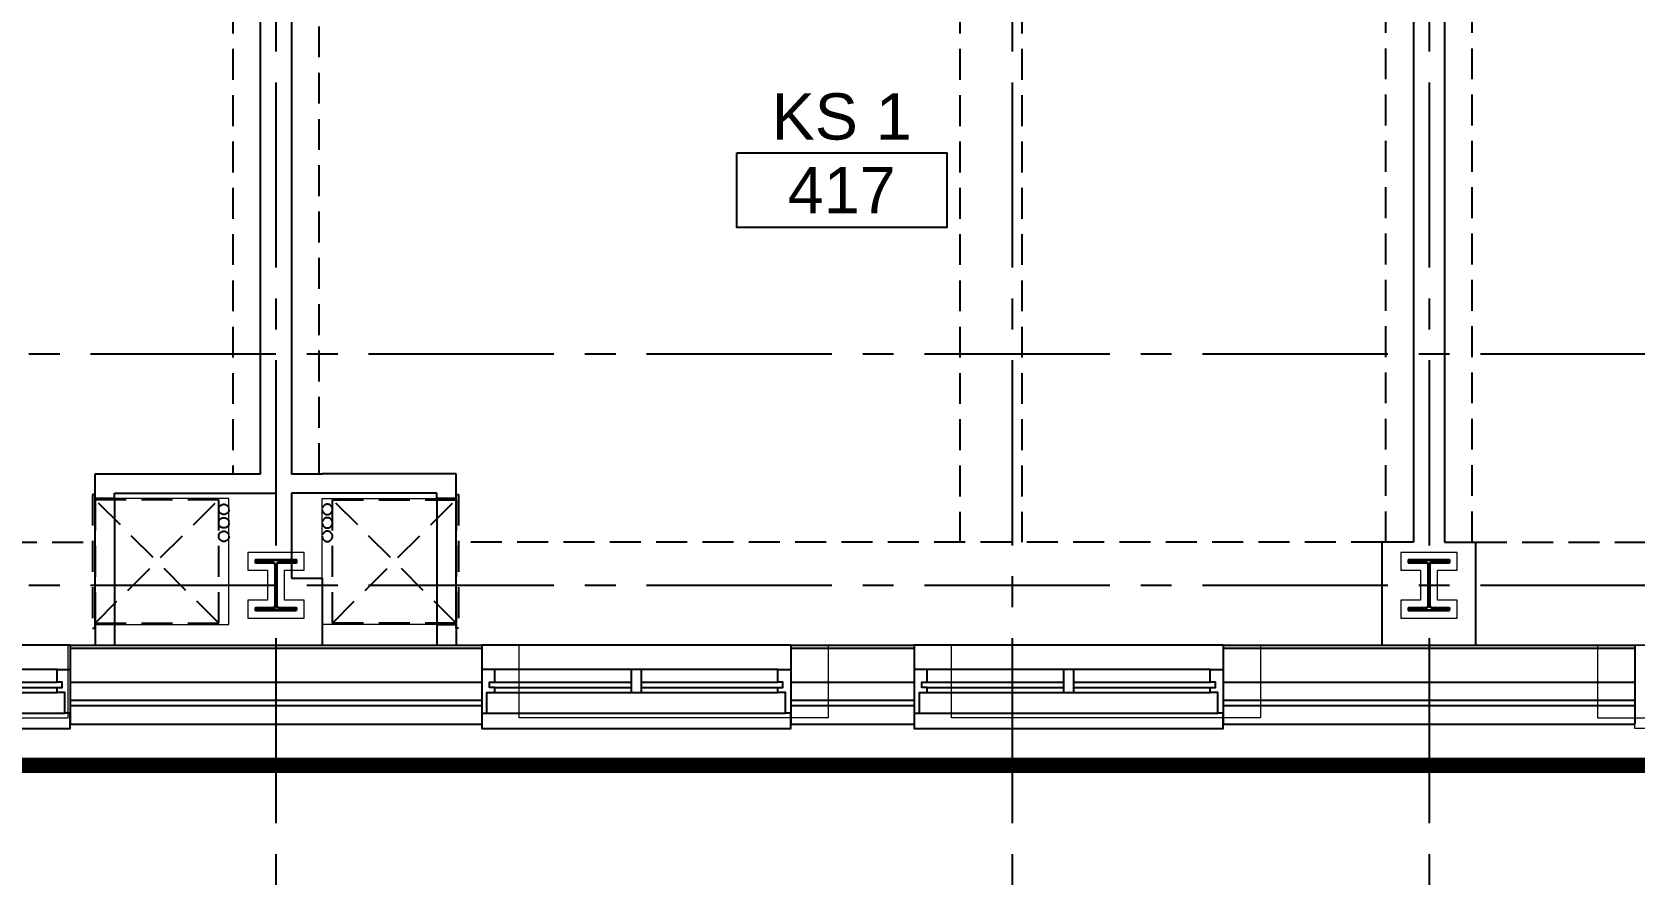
# Model space of a CAD drawing. Header units: inches. Extents: x 24000 to 28048, y 0 to 3165.
# Drawn here: x 25296.6 to 25608, y 786.4 to 951.8 of the extents above; entities that cross this region are included whole.
import ezdxf
from ezdxf.enums import TextEntityAlignment as Align

# ---------------------------------------------------------------- set-up
doc = ezdxf.new("R2010")
doc.units = ezdxf.units.IN
doc.header["$LTSCALE"] = 48
doc.header["$MEASUREMENT"] = 0
for name, pattern in [('CENTER2', [1.125, 0.75, -0.125, 0.125, -0.125]), ('HIDDEN', [0.375, 0.25, -0.125]), ('HIDDEN2', [0.1875, 0.125, -0.0625]), ('PHANTOM2', [1.25, 0.625, -0.125, 0.125, -0.125, 0.125, -0.125])]:
    doc.linetypes.add(name, pattern=pattern)
for name, color, linetype in [('_0_Objects', 8, 'Continuous'), ('A-Door-Head', 8, 'Continuous'), ('A-Flor-Soffit', 8, 'HIDDEN2'), ('A-Glaz', 8, 'Continuous'), ('A-Glaz-Sill', 8, 'Continuous'), ('A-Grid(3-32)', 8, 'CENTER2'), ('A-HVAC', 8, 'HIDDEN2'), ('A-Site-Property', 8, 'PHANTOM2'), ('A-Tag-Rm(3-32)', 8, 'Continuous'), ('A-Wall-Full', 8, 'Continuous'), ('A-Wall-Hatch', 8, 'Continuous')]:
    doc.layers.add(name, color=color, linetype=linetype)
for name, color, linetype, lineweight in [('A-Detl-Hatch', 8, 'Continuous', 18), ('S-Detl-Hatch', 8, 'Continuous', 18), ('S-Detl-Wide', 8, 'Continuous', 35)]:
    doc.layers.add(name, color=color, linetype=linetype, lineweight=lineweight)
doc.layers.add('G-Anno-Nplt', color=8, linetype='Continuous', lineweight=18, plot=False)
doc.styles.get("Standard").update_dxf_attribs({"font": 'arial.ttf'})

# ---------------------------------------------------------------- blocks, each defined once
blk = doc.blocks.new('EXTERIOR WINDOW')
at = {"layer": 'A-Glaz'}
for p, q in [((3829.83, -10349.67), (3856.33, -10349.67)), ((3858.33, -10349.67), (3884.83, -10349.67)), ((3829.83, -10350.67), (3856.33, -10350.67)), ((3829.83, -10351.67), (3884.83, -10351.67)), ((3858.33, -10350.67), (3884.83, -10350.67))]:
    blk.add_line(p, q, dxfattribs=at)
for points in [[(3829.83, -10349.67), (3829.83, -10347.17), (3827.33, -10347.17), (3827.33, -10355.67), (3828.33, -10355.67), (3828.33, -10351.67), (3829.83, -10351.67), (3829.83, -10350.67), (3828.83, -10350.67), (3828.83, -10349.67), (3829.83, -10349.67)], [(3884.83, -10349.67), (3884.83, -10347.17), (3887.33, -10347.17), (3887.33, -10355.67), (3886.33, -10355.67), (3886.33, -10351.67), (3884.83, -10351.67), (3884.83, -10350.67), (3885.83, -10350.67), (3885.83, -10349.67), (3884.83, -10349.67)]]:
    blk.add_lwpolyline(points, dxfattribs=at)
blk.add_lwpolyline([(3858.33, -10347.17), (3856.33, -10347.17), (3856.33, -10351.67), (3858.33, -10351.67)], close=True, dxfattribs=at)
at = {"layer": 'A-Glaz-Sill'}
for p, q in [((3887.33, -10342.42), (3827.33, -10342.42)), ((3884.83, -10347.17), (3829.83, -10347.17)), ((3828.33, -10355.67), (3886.33, -10355.67))]:
    blk.add_line(p, q, dxfattribs=at)
blk.add_lwpolyline([(3827.33, -10355.67), (3827.33, -10358.67), (3887.33, -10358.67), (3887.33, -10355.67)], dxfattribs=at)
blk = doc.blocks.new('4TH FLOOR CORE & SHELL')
at = {"layer": 'A-Wall-Full'}
for p, q in [((3288.5, -15209.34), (3288.5, -15224.71)), ((3288.5, -15209.38), (3368.5, -15209.38)), ((3368.5, -15209.34), (3368.5, -15224.71)), ((3428.5, -15209.34), (3428.5, -15224.71)), ((3428.5, -15209.38), (3452.5, -15209.38)), ((3452.5, -15209.34), (3452.5, -15224.71)), ((3512.5, -15209.34), (3512.5, -15224.71)), ((3512.5, -15209.38), (3592.5, -15209.38)), ((3592.5, -15209.34), (3592.5, -15224.71)), ((3288.5, -15224.75), (3368.5, -15224.75)), ((3428.5, -15224.75), (3452.5, -15224.75)), ((3512.5, -15224.75), (3592.5, -15224.75))]:
    blk.add_line(p, q, dxfattribs=at)
at = {"layer": 'A-Wall-Hatch'}
for p, q in [((3288.5, -15210), (3368.5, -15210)), ((3428.5, -15210), (3452.5, -15210)), ((3512.5, -15210), (3592.5, -15210)), ((3288.5, -15216.62), (3368.5, -15216.62)), ((3428.5, -15216.62), (3452.5, -15216.62)), ((3512.5, -15216.62), (3592.5, -15216.62)), ((3288.5, -15220.12), (3368.5, -15220.12)), ((3288.5, -15221.13), (3368.5, -15221.13)), ((3428.5, -15220.12), (3452.5, -15220.12)), ((3428.5, -15221.13), (3452.5, -15221.13)), ((3512.5, -15220.12), (3592.5, -15220.12)), ((3512.5, -15221.13), (3592.5, -15221.13))]:
    blk.add_line(p, q, dxfattribs=at)
for p in [(-598.83, -4866.95), (-458.83, -4866.95), (-374.83, -4866.95)]:
    blk.add_blockref('EXTERIOR WINDOW', p)
blk = doc.blocks.new('*U9')
at = {"layer": 'A-Detl-Hatch'}
h = blk.add_hatch(dxfattribs=at)
h.set_pattern_fill('ANSI32', color=256, scale=6, style=0)
h.set_pattern_definition([(45, (0, -4.865), (-1.591, 1.591), []), (45, (1.0607, -4.865), (-1.591, 1.591), [])])
edge = h.paths.add_edge_path()
edge.add_line((3.98, -9.73), (3.98, -9.295))
edge.add_line((3.98, -9.295), (0.645, -9.295))
edge.add_arc((0.645, -8.795), 0.5, 180, 270, ccw=False)
edge.add_line((0.145, -8.795), (0.145, -0.935))
edge.add_arc((0.645, -0.935), 0.5, 90, 180, ccw=False)
edge.add_line((0.645, -0.435), (3.98, -0.435))
edge.add_line((3.98, -0.435), (3.98, 0))
edge.add_line((3.98, 0), (-3.98, 0))
edge.add_line((-3.98, 0), (-3.98, -0.435))
edge.add_line((-3.98, -0.435), (-0.645, -0.435))
edge.add_arc((-0.645, -0.935), 0.5, 0, 90, ccw=False)
edge.add_line((-0.145, -0.935), (-0.145, -8.795))
edge.add_arc((-0.645, -8.795), 0.5, -90, 0, ccw=False)
edge.add_line((-0.645, -9.295), (-3.98, -9.295))
edge.add_line((-3.98, -9.295), (-3.98, -9.73))
edge.add_line((-3.98, -9.73), (3.98, -9.73))
at = {"linetype": 'ByBlock'}
blk.add_lwpolyline([(3.98, -9.73), (3.98, -9.295), (0.645, -9.295, -0.4142136), (0.145, -8.795), (0.145, -0.935, -0.4142136), (0.645, -0.435), (3.98, -0.435), (3.98, 0), (-3.98, 0), (-3.98, -0.435), (-0.645, -0.435, -0.4142136), (-0.145, -0.935), (-0.145, -8.795, -0.4142136), (-0.645, -9.295), (-3.98, -9.295), (-3.98, -9.73)], format="xyb", close=True, dxfattribs=at)
blk = doc.blocks.new('W10X33')
at = {"layer": 'S-Detl-Hatch'}
blk.add_lwpolyline([(13773.28, -7309.78), (13773.28, -7306.34), (13769.45, -7306.34), (13769.45, -7300.48), (13773.28, -7300.48), (13773.28, -7297.05), (13762.32, -7297.05), (13762.32, -7300.48), (13766.16, -7300.48), (13766.16, -7306.34), (13762.32, -7306.34), (13762.32, -7309.78)], close=True, dxfattribs=at)
at = {"layer": 'S-Detl-Wide'}
blk.add_blockref('*U9', (13767.8, -7298.55), dxfattribs=at)
blk = doc.blocks.new('4TH FLOOR - STRUCTURAL GRID')
at = {"layer": 'A-Grid(3-32)'}
for p, q in [((3328.5, -13426.01), (3328.5, -15409.77)), ((3471.5, -13426.01), (3471.5, -15409.77)), ((3552.5, -13426.01), (3552.5, -15409.77)), ((2104.5, -15152.75), (5912.5, -15152.75)), ((2104.5, -15197.75), (5912.5, -15197.75))]:
    blk.add_line(p, q, dxfattribs=at)
for p in [(-10439.3, -7894.34), (-10215.3, -7894.34)]:
    blk.add_blockref('W10X33', p)
blk = doc.blocks.new('HVAC UNIT NICHE')
at = {"layer": 'A-Door-Head'}
blk.add_lwpolyline([(4, 0), (28.5, 0), (28.5, -3.75), (4, -3.75)], close=True, dxfattribs=at)
at = {"layer": 'A-HVAC'}
for p, q in [((4.25, 0), (28.25, -24)), ((4.25, -24), (28.25, 0))]:
    blk.add_line(p, q, dxfattribs=at)
for points in [[(3.25, 0), (29.25, 0), (29.25, 0.5), (3.25, 0.5)], [(4.25, -24), (28.25, -24), (28.25, 0), (4.25, 0)]]:
    blk.add_lwpolyline(points, close=True, dxfattribs=at)
for centre in [(21.13, -25), (23.75, -25), (26.36, -25)]:
    blk.add_circle(centre, 1, dxfattribs=at)
at = {"layer": 'A-Wall-Full'}
for p, q in [((4, 0), (0, 0)), ((4, -3.75), (4, 0)), ((28.5, 0), (33.25, 0)), ((28.5, -3.75), (28.5, 0)), ((33.25, 0), (33.25, -26)), ((4, -3.75), (0, -3.75)), ((28.5, -3.75), (29.5, -3.75)), ((29.5, -3.75), (29.5, -26))]:
    blk.add_line(p, q, dxfattribs=at)
at = {"layer": 'G-Anno-Nplt'}
blk.add_lwpolyline([(4, 0), (4, -26), (28.5, -26), (28.5, 0)], close=True, dxfattribs=at)
blk = doc.blocks.new('King Studio 1')
at = {"layer": 'A-Flor-Soffit'}
for p, q in [((8.36, 260.64), (8.36, 146.75)), ((9.12, 260.64), (188.88, 260.64)), ((79.12, 146.75), (79.12, 260.64)), ((91.12, 146.75), (91.12, 260.64)), ((215.63, 247.38), (215.63, 146.75))]:
    blk.add_line(p, q, dxfattribs=at)
at = {"layer": 'A-Wall-Full'}
for p, q in [((9.12, 280.62), (9.12, 260.64)), ((214.57, 280.62), (188.58, 280.62)), ((215.02, 267.64), (215.02, 280.65)), ((221, 267.64), (215.02, 267.64)), ((221, 251.13), (221, 267.64)), ((3, 146.75), (3, 260.64)), ((3, 260.64), (9.12, 260.64)), ((214.88, 251.13), (221, 251.13)), ((214.88, 247.38), (221, 247.38))]:
    blk.add_line(p, q, dxfattribs=at)
blk.add_lwpolyline([(221, 6), (221, 59.9), (215.63, 59.9), (215.63, 84), (221, 84), (221, 247.38)], dxfattribs=at)
at = {"layer": 'G-Anno-Nplt'}
blk.add_line((9.12, 280.62), (215.02, 280.62), dxfattribs=at)
for points in [[(40, 280.62), (100, 280.62), (100, 296.87), (40, 296.87)], [(124, 280.59), (184, 280.59), (184, 296.87), (124, 296.87)], [(32.75, 294.75), (92.75, 294.75), (92.75, 280.62), (32.75, 280.62)], [(116.75, 294.75), (176.75, 294.75), (176.75, 280.62), (116.75, 280.62)]]:
    blk.add_lwpolyline(points, close=True, dxfattribs=at)
at = {"xscale": -1, "rotation": 90}
blk.add_blockref('HVAC UNIT NICHE', (189.02, 280.62), dxfattribs=at)
blk = doc.blocks.new('King Studio 2')
at = {"layer": 'A-Flor-Soffit'}
for p, q in [((9.56, 260.64), (188.88, 260.63)), ((215.63, 146.75), (215.63, 247.37))]:
    blk.add_line(p, q, dxfattribs=at)
at = {"layer": 'A-Wall-Full'}
for p, q in [((214.88, 251.12), (224, 251.12)), ((214.88, 247.37), (221, 247.37))]:
    blk.add_line(p, q, dxfattribs=at)
blk.add_lwpolyline([(221, 247.37), (221, 84), (215.63, 84), (215.63, 59.9), (221, 59.9), (221, 6)], dxfattribs=at)
at = {"layer": 'G-Anno-Nplt'}
blk.add_line((9.56, 280.62), (214.58, 280.62), dxfattribs=at)
for points in [[(184, 280.62), (124, 280.62), (124, 296.87), (184, 296.87)], [(123.62, 294.75), (183.62, 294.75), (183.62, 280.62), (123.62, 280.62)]]:
    blk.add_lwpolyline(points, close=True, dxfattribs=at)
at = {"xscale": -1, "rotation": 90}
blk.add_blockref('HVAC UNIT NICHE', (188.88, 280.62), dxfattribs=at)
blk = doc.blocks.new('Rm Tag')
blk.add_lwpolyline([(-0.2124, 0.0759), (0.2124, 0.0759), (0.2124, -0.0759), (-0.2124, -0.0759)], close=True)
for p in [(0, 0.2858), (0, 0.1493), (0, 0)]:
    blk.add_attdef('XXX', text='', height=0.0938).set_placement(p, align=Align.MIDDLE_CENTER)

msp = doc.modelspace()

# ---------------------------------------------------------------- linework, layer by layer
at = {"layer": 'A-Site-Property', "const_width": 3}
msp.add_lwpolyline([(24860, 809.26, 0.000391), (24716, 809.14, 0.00127), (24248, 807.22), (24248, 1672.12), (24248, 2571.99), (27651.75, 1937.56, 0.002707), (27800, 1910.76), (27800, 809.26), (24860, 809.26)], format="xyb", dxfattribs=at)

# ---------------------------------------------------------------- block references
at = {"layer": '_0_Objects', "linetype": 'HIDDEN'}
msp.add_blockref('4TH FLOOR - STRUCTURAL GRID', (22015.5, 16042.01), dxfattribs=at)
at = {"layer": '_0_Objects'}
msp.add_blockref('4TH FLOOR CORE & SHELL', (22015.5, 16042.01), dxfattribs=at)
at = {"layer": '_0_Objects', "xscale": -1, "rotation": 180}
for name, p in [('King Studio 2', (25120, 1113.26)), ('King Studio 1', (25568, 1113.26))]:
    msp.add_blockref(name, p, dxfattribs=at)
at = {"layer": '_0_Objects', "rotation": 180}
msp.add_blockref('King Studio 1', (25568, 1113.26), dxfattribs=at)
at = {"layer": 'A-Tag-Rm(3-32)'}
ref = msp.add_blockref('Rm Tag', (25453.91, 921.05), dxfattribs=dict(at, xscale=96, yscale=96, zscale=96))
ref.add_attrib('XXX', 'KS 1', dxfattribs={"layer": '0', "height": 9}).set_placement((25453.91, 935.38), align=Align.MIDDLE_CENTER)
ref.add_attrib('XXX', '417', dxfattribs={"layer": '0', "height": 9}).set_placement((25453.91, 921.05), align=Align.MIDDLE_CENTER)

doc.saveas('drawing.dxf')
